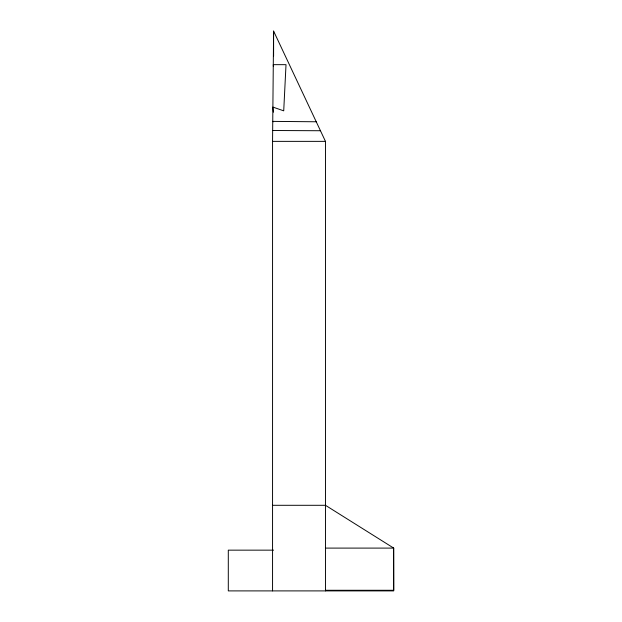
<?xml version="1.0" encoding="UTF-8"?>
<svg xmlns="http://www.w3.org/2000/svg" width="622" height="622" viewBox="0 0 622 622"><rect width="100%" height="100%" fill="white"/><g stroke="black" fill="none" stroke-linecap="round" stroke-linejoin="round"><path stroke-width="0.93" d="M272.56 590.9L272.56 141.365L273.602 31.1L325.462 141.365L325.462 590.9M272.56 141.365L325.462 141.365M272.56 505.297L325.462 505.297L393.703 548.099L393.703 590.9L228.297 590.9L228.297 550.151L273.602 550.151M325.462 548.099L393.703 548.099M325.462 590.278L393.703 590.278L393.602 548.099M272.661 130.503L320.462 130.737M316.248 121.772L272.747 121.383L273.602 121.772M273.392 112.201L272.879 107.07L283.718 110.84L286.011 64.665L273.283 64.665L273.377 66.593M273.602 31.1L273.602 56.05"/></g></svg>
